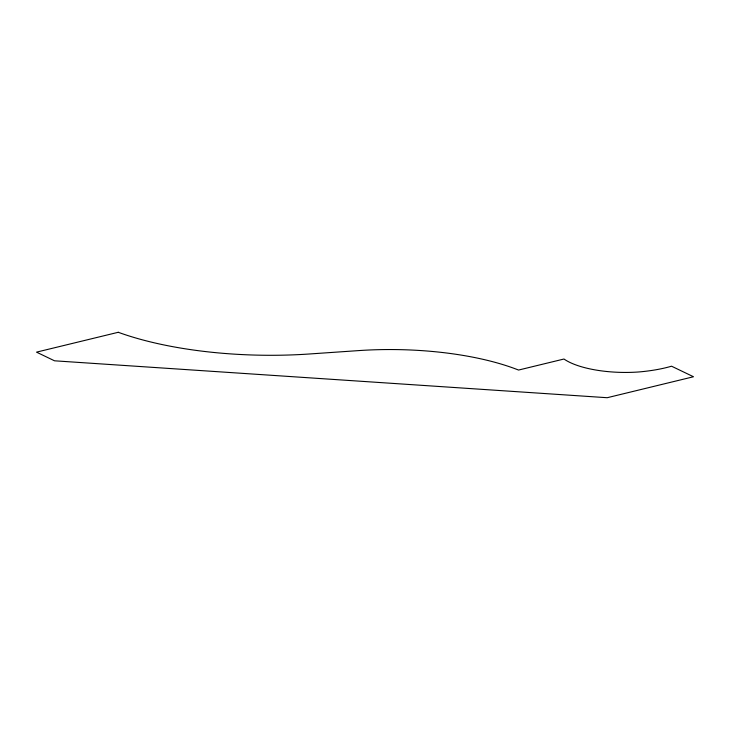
<?xml version="1.0" encoding="UTF-8"?>
<svg xmlns="http://www.w3.org/2000/svg" width="730" height="730" viewBox="0 0 730 730"><rect width="100%" height="100%" fill="white"/><g stroke="black" fill="none" stroke-linecap="round" stroke-linejoin="round"><path stroke-width="1.09" d="M118.26 332.287L36.5 352.143L54.513 360.802L607.205 397.713L693.5 376.753L671.545 366.204A85.793 29.766 1.1 0 1 639.589 371.899A65.481 22.721 1.1 0 1 563.98 359.023L518.555 370.055A163.849 56.849 1.1 0 0 358.64 350.601L309.383 353.986A202 70.08 1.1 0 1 118.26 332.287"/></g></svg>
